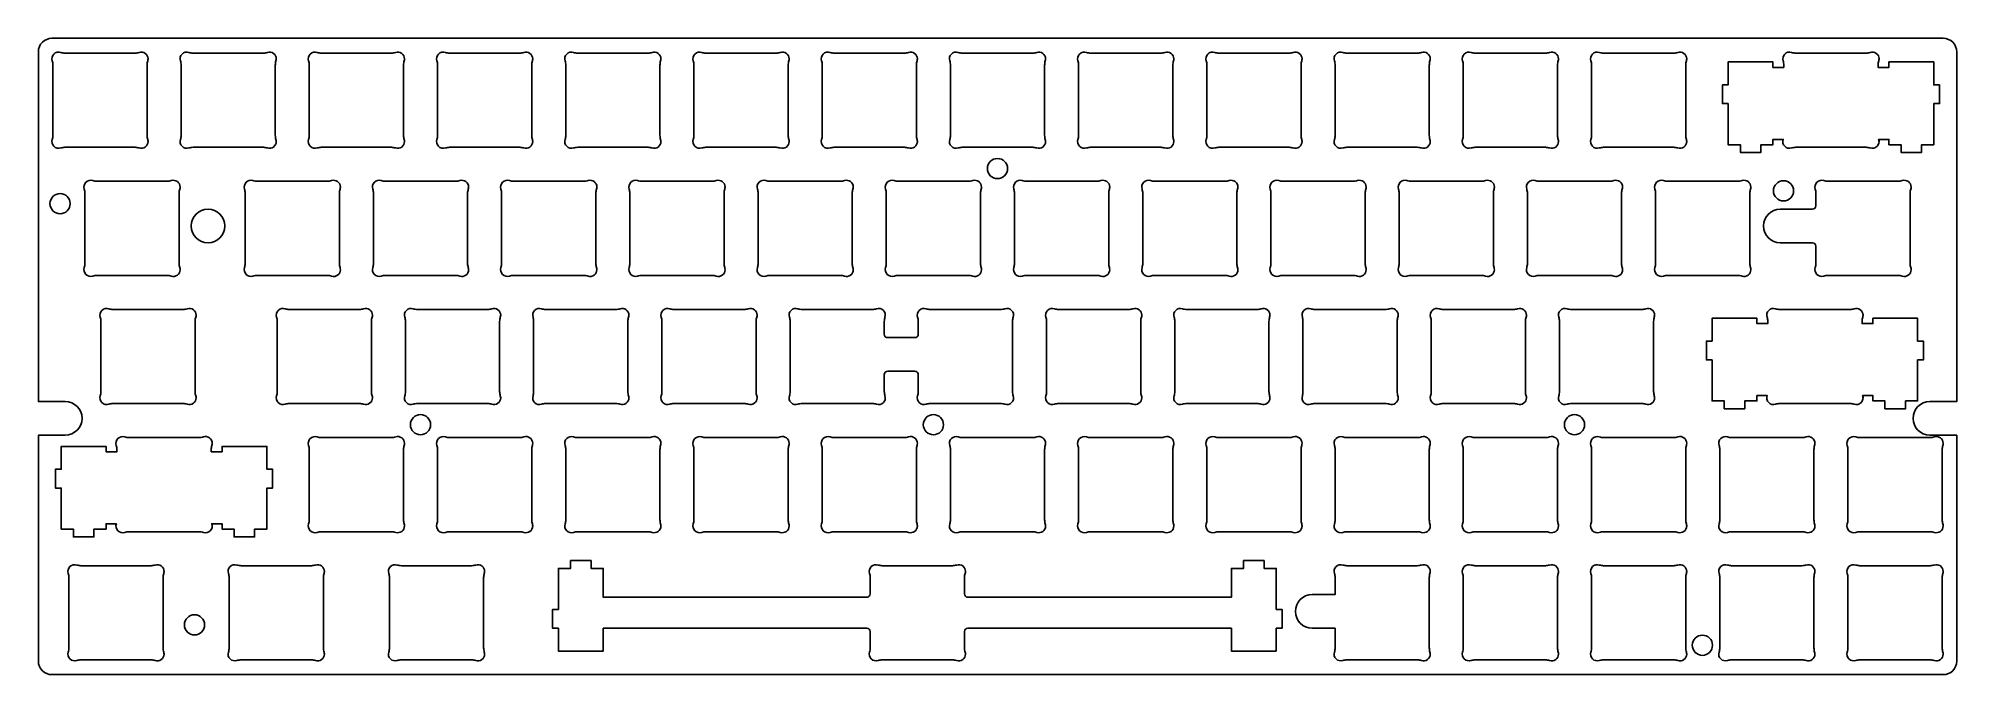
# Model space of a CAD drawing. Header units: millimetres. Extents: x 100 to 385, y 105 to 200.
import ezdxf

# ---------------------------------------------------------------- set-up
doc = ezdxf.new("R2010")
doc.units = ezdxf.units.MM
doc.header["$MEASUREMENT"] = 0
doc.layers.get('0').update_dxf_attribs({"linetype": 'CONTINUOUS'})
doc.layers.add('Screw', color=241, linetype='CONTINUOUS')

msp = doc.modelspace()

# ---------------------------------------------------------------- linework, layer by layer
at = {"linetype": 'Continuous'}
msp.add_lwpolyline([(101.63, 146.09), (104.36, 146.09, -1), (104.36, 141.09), (101.63, 141.09), (100.38, 141.09), (100.38, 107.49, 0.414214), (102.38, 105.49), (383.38, 105.49, 0.414214), (385.38, 107.49), (385.38, 141.09), (384.13, 141.09), (381.4, 141.09, -1), (381.4, 146.09), (384.13, 146.09), (385.38, 146.09), (385.38, 198.09, 0.414214), (383.38, 200.09), (102.38, 200.09, 0.414214), (100.38, 198.09), (100.38, 146.09), (101.83, 146.09)], format="xyb", dxfattribs=at)
for points in [[(116.62, 185.05, -0.078585), (116.67, 184.74, -0.509379), (115.36, 183.79, 0.078585), (114.75, 183.89), (104.3, 183.89, 0.078585), (103.69, 183.79, -0.612481), (102.43, 185.05, 0.078585), (102.53, 185.67), (102.53, 196.11, 0.078585), (102.43, 196.73, -0.612481), (103.69, 197.99, 0.078585), (104.3, 197.89), (114.75, 197.89, 0.078585), (115.36, 197.99, -0.509379), (116.67, 197.03, -0.078585), (116.62, 196.73, 0.078585), (116.53, 196.11), (116.53, 185.67, 0.078585)], [(135.67, 185.05, -0.078585), (135.72, 184.74, -0.509379), (134.41, 183.79, 0.078585), (133.8, 183.89), (123.35, 183.89, 0.078585), (122.74, 183.79, -0.612481), (121.48, 185.05, 0.078585), (121.58, 185.67), (121.58, 196.11, 0.078585), (121.48, 196.73, -0.612481), (122.74, 197.99, 0.078585), (123.35, 197.89), (133.8, 197.89, 0.078585), (134.41, 197.99, -0.509379), (135.72, 197.03, -0.078585), (135.67, 196.73, 0.078585), (135.58, 196.11), (135.58, 185.67, 0.078585)], [(154.72, 185.05, -0.078585), (154.77, 184.74, -0.509379), (153.46, 183.79, 0.078585), (152.85, 183.89), (142.4, 183.89, 0.078585), (141.79, 183.79, -0.612481), (140.53, 185.05, 0.078585), (140.63, 185.67), (140.63, 196.11, 0.078585), (140.53, 196.73, -0.612481), (141.79, 197.99, 0.078585), (142.4, 197.89), (152.85, 197.89, 0.078585), (153.46, 197.99, -0.509379), (154.77, 197.03, -0.078585), (154.72, 196.73, 0.078585), (154.63, 196.11), (154.63, 185.67, 0.078585)], [(173.77, 185.05, -0.078585), (173.82, 184.74, -0.509379), (172.51, 183.79, 0.078585), (171.9, 183.89), (161.45, 183.89, 0.078585), (160.84, 183.79, -0.612481), (159.58, 185.05, 0.078585), (159.68, 185.67), (159.68, 196.11, 0.078585), (159.58, 196.73, -0.612481), (160.84, 197.99, 0.078585), (161.45, 197.89), (171.9, 197.89, 0.078585), (172.51, 197.99, -0.509379), (173.82, 197.03, -0.078585), (173.77, 196.73, 0.078585), (173.68, 196.11), (173.68, 185.67, 0.078585)], [(192.82, 185.05, -0.078585), (192.87, 184.74, -0.509379), (191.56, 183.79, 0.078585), (190.95, 183.89), (180.5, 183.89, 0.078585), (179.89, 183.79, -0.612481), (178.63, 185.05, 0.078585), (178.73, 185.67), (178.73, 196.11, 0.078585), (178.63, 196.73, -0.612481), (179.89, 197.99, 0.078585), (180.5, 197.89), (190.95, 197.89, 0.078585), (191.56, 197.99, -0.509379), (192.87, 197.03, -0.078585), (192.82, 196.73, 0.078585), (192.73, 196.11), (192.73, 185.67, 0.078585)], [(211.87, 185.05, -0.078585), (211.92, 184.74, -0.509379), (210.61, 183.79, 0.078585), (210, 183.89), (199.55, 183.89, 0.078585), (198.94, 183.79, -0.612481), (197.68, 185.05, 0.078585), (197.78, 185.67), (197.78, 196.11, 0.078585), (197.68, 196.73, -0.612481), (198.94, 197.99, 0.078585), (199.55, 197.89), (210, 197.89, 0.078585), (210.61, 197.99, -0.509379), (211.92, 197.03, -0.078585), (211.87, 196.73, 0.078585), (211.78, 196.11), (211.78, 185.67, 0.078585)], [(230.92, 185.05, -0.078585), (230.97, 184.74, -0.509379), (229.66, 183.79, 0.078585), (229.05, 183.89), (218.6, 183.89, 0.078585), (217.99, 183.79, -0.612481), (216.73, 185.05, 0.078585), (216.83, 185.67), (216.83, 196.11, 0.078585), (216.73, 196.73, -0.612481), (217.99, 197.99, 0.078585), (218.6, 197.89), (229.05, 197.89, 0.078585), (229.66, 197.99, -0.509379), (230.97, 197.03, -0.078585), (230.92, 196.73, 0.078585), (230.83, 196.11), (230.83, 185.67, 0.078585)], [(249.97, 185.05, -0.078585), (250.02, 184.74, -0.509379), (248.71, 183.79, 0.078585), (248.1, 183.89), (237.65, 183.89, 0.078585), (237.04, 183.79, -0.612481), (235.78, 185.05, 0.078585), (235.88, 185.67), (235.88, 196.11, 0.078585), (235.78, 196.73, -0.612481), (237.04, 197.99, 0.078585), (237.65, 197.89), (248.1, 197.89, 0.078585), (248.71, 197.99, -0.509379), (250.02, 197.03, -0.078585), (249.97, 196.73, 0.078585), (249.88, 196.11), (249.88, 185.67, 0.078585)], [(269.02, 185.05, -0.078585), (269.07, 184.74, -0.509379), (267.76, 183.79, 0.078585), (267.15, 183.89), (256.7, 183.89, 0.078585), (256.09, 183.79, -0.612481), (254.83, 185.05, 0.078585), (254.93, 185.67), (254.93, 196.11, 0.078585), (254.83, 196.73, -0.612481), (256.09, 197.99, 0.078585), (256.7, 197.89), (267.15, 197.89, 0.078585), (267.76, 197.99, -0.509379), (269.07, 197.03, -0.078585), (269.02, 196.73, 0.078585), (268.93, 196.11), (268.93, 185.67, 0.078585)], [(288.07, 185.05, -0.078585), (288.12, 184.74, -0.509379), (286.81, 183.79, 0.078585), (286.2, 183.89), (275.75, 183.89, 0.078585), (275.14, 183.79, -0.612481), (273.88, 185.05, 0.078585), (273.98, 185.67), (273.98, 196.11, 0.078585), (273.88, 196.73, -0.612481), (275.14, 197.99, 0.078585), (275.75, 197.89), (286.2, 197.89, 0.078585), (286.81, 197.99, -0.509379), (288.12, 197.03, -0.078585), (288.07, 196.73, 0.078585), (287.98, 196.11), (287.98, 185.67, 0.078585)], [(307.12, 185.05, -0.078585), (307.17, 184.74, -0.509379), (305.86, 183.79, 0.078585), (305.25, 183.89), (294.8, 183.89, 0.078585), (294.19, 183.79, -0.612481), (292.93, 185.05, 0.078585), (293.03, 185.67), (293.03, 196.11, 0.078585), (292.93, 196.73, -0.612481), (294.19, 197.99, 0.078585), (294.8, 197.89), (305.25, 197.89, 0.078585), (305.86, 197.99, -0.509379), (307.17, 197.03, -0.078585), (307.12, 196.73, 0.078585), (307.03, 196.11), (307.03, 185.67, 0.078585)], [(326.17, 185.05, -0.078585), (326.22, 184.74, -0.509379), (324.91, 183.79, 0.078585), (324.3, 183.89), (313.85, 183.89, 0.078585), (313.24, 183.79, -0.612481), (311.98, 185.05, 0.078585), (312.08, 185.67), (312.08, 196.11, 0.078585), (311.98, 196.73, -0.612481), (313.24, 197.99, 0.078585), (313.85, 197.89), (324.3, 197.89, 0.078585), (324.91, 197.99, -0.509379), (326.22, 197.03, -0.078585), (326.17, 196.73, 0.078585), (326.08, 196.11), (326.08, 185.67, 0.078585)], [(345.22, 185.05, -0.078585), (345.27, 184.74, -0.509379), (343.96, 183.79, 0.078585), (343.35, 183.89), (332.9, 183.89, 0.078585), (332.29, 183.79, -0.612481), (331.03, 185.05, 0.078585), (331.13, 185.67), (331.13, 196.11, 0.078585), (331.03, 196.73, -0.612481), (332.29, 197.99, 0.078585), (332.9, 197.89), (343.35, 197.89, 0.078585), (343.96, 197.99, -0.509379), (345.27, 197.03, -0.078585), (345.22, 196.73, 0.078585), (345.13, 196.11), (345.13, 185.67, 0.078585)], [(121.39, 166, -0.078585), (121.43, 165.69, -0.509379), (120.13, 164.74, 0.078585), (119.51, 164.84), (109.07, 164.84, 0.078585), (108.45, 164.74, -0.612481), (107.19, 166, 0.078585), (107.29, 166.62), (107.29, 177.06, 0.078585), (107.19, 177.68, -0.612481), (108.45, 178.94, 0.078585), (109.07, 178.84), (119.51, 178.84, 0.078585), (120.13, 178.94, -0.509379), (121.43, 177.98, -0.078585), (121.39, 177.68, 0.078585), (121.29, 177.06), (121.29, 166.62, 0.078585)], [(145.2, 166, -0.078585), (145.25, 165.69, -0.509379), (143.94, 164.74, 0.078585), (143.32, 164.84), (132.88, 164.84, 0.078585), (132.26, 164.74, -0.612481), (131, 166, 0.078585), (131.1, 166.62), (131.1, 177.06, 0.078585), (131, 177.68, -0.612481), (132.26, 178.94, 0.078585), (132.88, 178.84), (143.32, 178.84, 0.078585), (143.94, 178.94, -0.509379), (145.25, 177.98, -0.078585), (145.2, 177.68, 0.078585), (145.1, 177.06), (145.1, 166.62, 0.078585)], [(164.25, 166, -0.078585), (164.3, 165.69, -0.509379), (162.99, 164.74, 0.078585), (162.37, 164.84), (151.93, 164.84, 0.078585), (151.31, 164.74, -0.612481), (150.05, 166, 0.078585), (150.15, 166.62), (150.15, 177.06, 0.078585), (150.05, 177.68, -0.612481), (151.31, 178.94, 0.078585), (151.93, 178.84), (162.37, 178.84, 0.078585), (162.99, 178.94, -0.509379), (164.3, 177.98, -0.078585), (164.25, 177.68, 0.078585), (164.15, 177.06), (164.15, 166.62, 0.078585)], [(183.3, 166, -0.078585), (183.35, 165.69, -0.509379), (182.04, 164.74, 0.078585), (181.42, 164.84), (170.98, 164.84, 0.078585), (170.36, 164.74, -0.612481), (169.1, 166, 0.078585), (169.2, 166.62), (169.2, 177.06, 0.078585), (169.1, 177.68, -0.612481), (170.36, 178.94, 0.078585), (170.98, 178.84), (181.42, 178.84, 0.078585), (182.04, 178.94, -0.509379), (183.35, 177.98, -0.078585), (183.3, 177.68, 0.078585), (183.2, 177.06), (183.2, 166.62, 0.078585)], [(202.35, 166, -0.078585), (202.4, 165.69, -0.509379), (201.09, 164.74, 0.078585), (200.47, 164.84), (190.03, 164.84, 0.078585), (189.41, 164.74, -0.612481), (188.15, 166, 0.078585), (188.25, 166.62), (188.25, 177.06, 0.078585), (188.15, 177.68, -0.612481), (189.41, 178.94, 0.078585), (190.03, 178.84), (200.47, 178.84, 0.078585), (201.09, 178.94, -0.509379), (202.4, 177.98, -0.078585), (202.35, 177.68, 0.078585), (202.25, 177.06), (202.25, 166.62, 0.078585)], [(221.4, 166, -0.078585), (221.45, 165.69, -0.509379), (220.14, 164.74, 0.078585), (219.52, 164.84), (209.08, 164.84, 0.078585), (208.46, 164.74, -0.612481), (207.2, 166, 0.078585), (207.3, 166.62), (207.3, 177.06, 0.078585), (207.2, 177.68, -0.612481), (208.46, 178.94, 0.078585), (209.08, 178.84), (219.52, 178.84, 0.078585), (220.14, 178.94, -0.509379), (221.45, 177.98, -0.078585), (221.4, 177.68, 0.078585), (221.3, 177.06), (221.3, 166.62, 0.078585)], [(240.45, 166, -0.078585), (240.5, 165.69, -0.509379), (239.19, 164.74, 0.078585), (238.57, 164.84), (228.13, 164.84, 0.078585), (227.51, 164.74, -0.612481), (226.25, 166, 0.078585), (226.35, 166.62), (226.35, 177.06, 0.078585), (226.25, 177.68, -0.612481), (227.51, 178.94, 0.078585), (228.13, 178.84), (238.57, 178.84, 0.078585), (239.19, 178.94, -0.509379), (240.5, 177.98, -0.078585), (240.45, 177.68, 0.078585), (240.35, 177.06), (240.35, 166.62, 0.078585)], [(259.5, 166, -0.078585), (259.55, 165.69, -0.509379), (258.24, 164.74, 0.078585), (257.62, 164.84), (247.18, 164.84, 0.078585), (246.56, 164.74, -0.612481), (245.3, 166, 0.078585), (245.4, 166.62), (245.4, 177.06, 0.078585), (245.3, 177.68, -0.612481), (246.56, 178.94, 0.078585), (247.18, 178.84), (257.62, 178.84, 0.078585), (258.24, 178.94, -0.509379), (259.55, 177.98, -0.078585), (259.5, 177.68, 0.078585), (259.4, 177.06), (259.4, 166.62, 0.078585)], [(278.55, 166, -0.078585), (278.6, 165.69, -0.509379), (277.29, 164.74, 0.078585), (276.67, 164.84), (266.23, 164.84, 0.078585), (265.61, 164.74, -0.612481), (264.35, 166, 0.078585), (264.45, 166.62), (264.45, 177.06, 0.078585), (264.35, 177.68, -0.612481), (265.61, 178.94, 0.078585), (266.23, 178.84), (276.67, 178.84, 0.078585), (277.29, 178.94, -0.509379), (278.6, 177.98, -0.078585), (278.55, 177.68, 0.078585), (278.45, 177.06), (278.45, 166.62, 0.078585)], [(297.6, 166, -0.078585), (297.65, 165.69, -0.509379), (296.34, 164.74, 0.078585), (295.72, 164.84), (285.28, 164.84, 0.078585), (284.66, 164.74, -0.612481), (283.4, 166, 0.078585), (283.5, 166.62), (283.5, 177.06, 0.078585), (283.4, 177.68, -0.612481), (284.66, 178.94, 0.078585), (285.28, 178.84), (295.72, 178.84, 0.078585), (296.34, 178.94, -0.509379), (297.65, 177.98, -0.078585), (297.6, 177.68, 0.078585), (297.5, 177.06), (297.5, 166.62, 0.078585)], [(316.65, 166, -0.078585), (316.7, 165.69, -0.509379), (315.39, 164.74, 0.078585), (314.77, 164.84), (304.33, 164.84, 0.078585), (303.71, 164.74, -0.612481), (302.45, 166, 0.078585), (302.55, 166.62), (302.55, 177.06, 0.078585), (302.45, 177.68, -0.612481), (303.71, 178.94, 0.078585), (304.33, 178.84), (314.77, 178.84, 0.078585), (315.39, 178.94, -0.509379), (316.7, 177.98, -0.078585), (316.65, 177.68, 0.078585), (316.55, 177.06), (316.55, 166.62, 0.078585)], [(335.7, 166, -0.078585), (335.75, 165.69, -0.509379), (334.44, 164.74, 0.078585), (333.82, 164.84), (323.38, 164.84, 0.078585), (322.76, 164.74, -0.612481), (321.5, 166, 0.078585), (321.6, 166.62), (321.6, 177.06, 0.078585), (321.5, 177.68, -0.612481), (322.76, 178.94, 0.078585), (323.38, 178.84), (333.82, 178.84, 0.078585), (334.44, 178.94, -0.509379), (335.75, 177.98, -0.078585), (335.7, 177.68, 0.078585), (335.6, 177.06), (335.6, 166.62, 0.078585)], [(354.75, 166, -0.078585), (354.8, 165.69, -0.509379), (353.49, 164.74, 0.078585), (352.87, 164.84), (342.43, 164.84, 0.078585), (341.81, 164.74, -0.612481), (340.55, 166, 0.078585), (340.65, 166.62), (340.65, 177.06, 0.078585), (340.55, 177.68, -0.612481), (341.81, 178.94, 0.078585), (342.43, 178.84), (352.87, 178.84, 0.078585), (353.49, 178.94, -0.509379), (354.8, 177.98, -0.078585), (354.75, 177.68, 0.078585), (354.65, 177.06), (354.65, 166.62, 0.078585)], [(366.24, 164.84, 0.078585), (365.62, 164.74, -0.612481), (364.37, 166, 0.078585), (364.46, 166.62), (364.46, 169.19, 0.414214), (363.96, 169.69), (360.43, 169.69), (359.18, 169.69, -1), (359.18, 174.69), (363.96, 174.69, 0.414214), (364.46, 175.19), (364.46, 177.06, 0.078585), (364.37, 177.68, -0.612481), (365.62, 178.94, 0.078585), (366.24, 178.84), (376.68, 178.84, 0.078585), (377.3, 178.94, -0.509379), (378.61, 177.98, -0.078585), (378.56, 177.68, 0.078585), (378.46, 177.06), (378.46, 166.62, 0.078585), (378.56, 166, -0.078585), (378.61, 165.69, -0.509379), (377.3, 164.74, 0.078585), (376.68, 164.84)], [(123.77, 146.95, -0.078585), (123.82, 146.64, -0.509379), (122.51, 145.69, 0.078585), (121.89, 145.79), (111.45, 145.79, 0.078585), (110.83, 145.69, -0.612481), (109.57, 146.95, 0.078585), (109.67, 147.57), (109.67, 158.01, 0.078585), (109.57, 158.63, -0.612481), (110.83, 159.89, 0.078585), (111.45, 159.79), (121.89, 159.79, 0.078585), (122.51, 159.89, -0.509379), (123.82, 158.93, -0.078585), (123.77, 158.63, 0.078585), (123.67, 158.01), (123.67, 147.57, 0.078585)], [(149.96, 146.95, -0.078585), (150.01, 146.64, -0.509379), (148.7, 145.69, 0.078585), (148.08, 145.79), (137.64, 145.79, 0.078585), (137.02, 145.69, -0.612481), (135.77, 146.95, 0.078585), (135.86, 147.57), (135.86, 158.01, 0.078585), (135.77, 158.63, -0.612481), (137.02, 159.89, 0.078585), (137.64, 159.79), (148.08, 159.79, 0.078585), (148.7, 159.89, -0.509379), (150.01, 158.93, -0.078585), (149.96, 158.63, 0.078585), (149.86, 158.01), (149.86, 147.57, 0.078585)], [(169.01, 146.95, -0.078585), (169.06, 146.64, -0.509379), (167.75, 145.69, 0.078585), (167.13, 145.79), (156.69, 145.79, 0.078585), (156.07, 145.69, -0.612481), (154.82, 146.95, 0.078585), (154.91, 147.57), (154.91, 158.01, 0.078585), (154.82, 158.63, -0.612481), (156.07, 159.89, 0.078585), (156.69, 159.79), (167.13, 159.79, 0.078585), (167.75, 159.89, -0.509379), (169.06, 158.93, -0.078585), (169.01, 158.63, 0.078585), (168.91, 158.01), (168.91, 147.57, 0.078585)], [(188.06, 146.95, -0.078585), (188.11, 146.64, -0.509379), (186.8, 145.69, 0.078585), (186.18, 145.79), (175.74, 145.79, 0.078585), (175.12, 145.69, -0.612481), (173.87, 146.95, 0.078585), (173.96, 147.57), (173.96, 158.01, 0.078585), (173.87, 158.63, -0.612481), (175.12, 159.89, 0.078585), (175.74, 159.79), (186.18, 159.79, 0.078585), (186.8, 159.89, -0.509379), (188.11, 158.93, -0.078585), (188.06, 158.63, 0.078585), (187.96, 158.01), (187.96, 147.57, 0.078585)], [(207.11, 146.95, -0.078585), (207.16, 146.64, -0.509379), (205.85, 145.69, 0.078585), (205.23, 145.79), (194.79, 145.79, 0.078585), (194.17, 145.69, -0.612481), (192.92, 146.95, 0.078585), (193.01, 147.57), (193.01, 158.01, 0.078585), (192.92, 158.63, -0.612481), (194.17, 159.89, 0.078585), (194.79, 159.79), (205.23, 159.79, 0.078585), (205.85, 159.89, -0.509379), (207.16, 158.93, -0.078585), (207.11, 158.63, 0.078585), (207.01, 158.01), (207.01, 147.57, 0.078585)], [(213.84, 145.79, 0.078597), (213.22, 145.69, -0.612516), (211.96, 146.95, 0.078597), (212.06, 147.57), (212.06, 158.01, 0.095705), (211.96, 158.63, -0.612516), (213.22, 159.89, 0.078597), (213.84, 159.79), (224.28, 159.79, 0.078597), (224.9, 159.89, -0.612516), (226.16, 158.63, 0.078597), (226.06, 158.01), (226.06, 156.09, 0.414214), (226.56, 155.59), (230.61, 155.59, 0.414214), (231.11, 156.09), (231.11, 158.01, 0.095705), (231.01, 158.63, -0.612516), (232.27, 159.89, 0.078597), (232.89, 159.79), (243.33, 159.79, 0.078597), (243.95, 159.89, -0.612516), (245.21, 158.63, 0.078597), (245.11, 158.01), (245.11, 147.57, 0.078597), (245.21, 146.95, -0.612516), (243.95, 145.69, 0.078597), (243.33, 145.79), (232.89, 145.79, 0.078597), (232.27, 145.69, -0.612516), (231.01, 146.95, 0.078597), (231.11, 147.57), (231.11, 150.09, 0.414214), (230.61, 150.59), (226.56, 150.59, 0.414214), (226.06, 150.09), (226.06, 147.57, 0.078597), (226.16, 146.95, -0.612516), (224.9, 145.69, 0.078597), (224.28, 145.79)], [(264.26, 146.95, -0.078585), (264.31, 146.64, -0.509379), (263, 145.69, 0.078585), (262.38, 145.79), (251.94, 145.79, 0.078585), (251.32, 145.69, -0.612481), (250.07, 146.95, 0.078585), (250.16, 147.57), (250.16, 158.01, 0.078585), (250.07, 158.63, -0.612481), (251.32, 159.89, 0.078585), (251.94, 159.79), (262.38, 159.79, 0.078585), (263, 159.89, -0.509379), (264.31, 158.93, -0.078585), (264.26, 158.63, 0.078585), (264.16, 158.01), (264.16, 147.57, 0.078585)], [(283.31, 146.95, -0.078585), (283.36, 146.64, -0.509379), (282.05, 145.69, 0.078585), (281.43, 145.79), (270.99, 145.79, 0.078585), (270.37, 145.69, -0.612481), (269.12, 146.95, 0.078585), (269.21, 147.57), (269.21, 158.01, 0.078585), (269.12, 158.63, -0.612481), (270.37, 159.89, 0.078585), (270.99, 159.79), (281.43, 159.79, 0.078585), (282.05, 159.89, -0.509379), (283.36, 158.93, -0.078585), (283.31, 158.63, 0.078585), (283.21, 158.01), (283.21, 147.57, 0.078585)], [(302.36, 146.95, -0.078585), (302.41, 146.64, -0.509379), (301.1, 145.69, 0.078585), (300.48, 145.79), (290.04, 145.79, 0.078585), (289.42, 145.69, -0.612481), (288.17, 146.95, 0.078585), (288.26, 147.57), (288.26, 158.01, 0.078585), (288.17, 158.63, -0.612481), (289.42, 159.89, 0.078585), (290.04, 159.79), (300.48, 159.79, 0.078585), (301.1, 159.89, -0.509379), (302.41, 158.93, -0.078585), (302.36, 158.63, 0.078585), (302.26, 158.01), (302.26, 147.57, 0.078585)], [(321.41, 146.95, -0.078585), (321.46, 146.64, -0.509379), (320.15, 145.69, 0.078585), (319.53, 145.79), (309.09, 145.79, 0.078585), (308.47, 145.69, -0.612481), (307.22, 146.95, 0.078585), (307.31, 147.57), (307.31, 158.01, 0.078585), (307.22, 158.63, -0.612481), (308.47, 159.89, 0.078585), (309.09, 159.79), (319.53, 159.79, 0.078585), (320.15, 159.89, -0.509379), (321.46, 158.93, -0.078585), (321.41, 158.63, 0.078585), (321.31, 158.01), (321.31, 147.57, 0.078585)], [(340.46, 146.95, -0.078585), (340.51, 146.64, -0.509379), (339.2, 145.69, 0.078585), (338.58, 145.79), (328.14, 145.79, 0.078585), (327.52, 145.69, -0.612481), (326.27, 146.95, 0.078585), (326.36, 147.57), (326.36, 158.01, 0.078585), (326.27, 158.63, -0.612481), (327.52, 159.89, 0.078585), (328.14, 159.79), (338.58, 159.79, 0.078585), (339.2, 159.89, -0.509379), (340.51, 158.93, -0.078585), (340.46, 158.63, 0.078585), (340.36, 158.01), (340.36, 147.57, 0.078585)], [(154.72, 127.9, -0.078585), (154.77, 127.59, -0.509379), (153.46, 126.64, 0.078585), (152.85, 126.74), (142.4, 126.74, 0.078585), (141.79, 126.64, -0.612481), (140.53, 127.9, 0.078585), (140.63, 128.52), (140.63, 138.96, 0.078585), (140.53, 139.58, -0.612481), (141.79, 140.84, 0.078585), (142.4, 140.74), (152.85, 140.74, 0.078585), (153.46, 140.84, -0.509379), (154.77, 139.88, -0.078585), (154.72, 139.58, 0.078585), (154.63, 138.96), (154.63, 128.52, 0.078585)], [(173.77, 127.9, -0.078585), (173.82, 127.59, -0.509379), (172.51, 126.64, 0.078585), (171.9, 126.74), (161.45, 126.74, 0.078585), (160.84, 126.64, -0.612481), (159.58, 127.9, 0.078585), (159.68, 128.52), (159.68, 138.96, 0.078585), (159.58, 139.58, -0.612481), (160.84, 140.84, 0.078585), (161.45, 140.74), (171.9, 140.74, 0.078585), (172.51, 140.84, -0.509379), (173.82, 139.88, -0.078585), (173.77, 139.58, 0.078585), (173.68, 138.96), (173.68, 128.52, 0.078585)], [(192.82, 127.9, -0.078585), (192.87, 127.59, -0.509379), (191.56, 126.64, 0.078585), (190.95, 126.74), (180.5, 126.74, 0.078585), (179.89, 126.64, -0.612481), (178.63, 127.9, 0.078585), (178.73, 128.52), (178.73, 138.96, 0.078585), (178.63, 139.58, -0.612481), (179.89, 140.84, 0.078585), (180.5, 140.74), (190.95, 140.74, 0.078585), (191.56, 140.84, -0.509379), (192.87, 139.88, -0.078585), (192.82, 139.58, 0.078585), (192.73, 138.96), (192.73, 128.52, 0.078585)], [(211.87, 127.9, -0.078585), (211.92, 127.59, -0.509379), (210.61, 126.64, 0.078585), (210, 126.74), (199.55, 126.74, 0.078585), (198.94, 126.64, -0.612481), (197.68, 127.9, 0.078585), (197.78, 128.52), (197.78, 138.96, 0.078585), (197.68, 139.58, -0.612481), (198.94, 140.84, 0.078585), (199.55, 140.74), (210, 140.74, 0.078585), (210.61, 140.84, -0.509379), (211.92, 139.88, -0.078585), (211.87, 139.58, 0.078585), (211.78, 138.96), (211.78, 128.52, 0.078585)], [(230.92, 127.9, -0.078585), (230.97, 127.59, -0.509379), (229.66, 126.64, 0.078585), (229.05, 126.74), (218.6, 126.74, 0.078585), (217.99, 126.64, -0.612481), (216.73, 127.9, 0.078585), (216.83, 128.52), (216.83, 138.96, 0.078585), (216.73, 139.58, -0.612481), (217.99, 140.84, 0.078585), (218.6, 140.74), (229.05, 140.74, 0.078585), (229.66, 140.84, -0.509379), (230.97, 139.88, -0.078585), (230.92, 139.58, 0.078585), (230.83, 138.96), (230.83, 128.52, 0.078585)], [(249.97, 127.9, -0.078585), (250.02, 127.59, -0.509379), (248.71, 126.64, 0.078585), (248.1, 126.74), (237.65, 126.74, 0.078585), (237.04, 126.64, -0.612481), (235.78, 127.9, 0.078585), (235.88, 128.52), (235.88, 138.96, 0.078585), (235.78, 139.58, -0.612481), (237.04, 140.84, 0.078585), (237.65, 140.74), (248.1, 140.74, 0.078585), (248.71, 140.84, -0.509379), (250.02, 139.88, -0.078585), (249.97, 139.58, 0.078585), (249.88, 138.96), (249.88, 128.52, 0.078585)], [(269.02, 127.9, -0.078585), (269.07, 127.59, -0.509379), (267.76, 126.64, 0.078585), (267.15, 126.74), (256.7, 126.74, 0.078585), (256.09, 126.64, -0.612481), (254.83, 127.9, 0.078585), (254.93, 128.52), (254.93, 138.96, 0.078585), (254.83, 139.58, -0.612481), (256.09, 140.84, 0.078585), (256.7, 140.74), (267.15, 140.74, 0.078585), (267.76, 140.84, -0.509379), (269.07, 139.88, -0.078585), (269.02, 139.58, 0.078585), (268.93, 138.96), (268.93, 128.52, 0.078585)], [(288.07, 127.9, -0.078585), (288.12, 127.59, -0.509379), (286.81, 126.64, 0.078585), (286.2, 126.74), (275.75, 126.74, 0.078585), (275.14, 126.64, -0.612481), (273.88, 127.9, 0.078585), (273.98, 128.52), (273.98, 138.96, 0.078585), (273.88, 139.58, -0.612481), (275.14, 140.84, 0.078585), (275.75, 140.74), (286.2, 140.74, 0.078585), (286.81, 140.84, -0.509379), (288.12, 139.88, -0.078585), (288.07, 139.58, 0.078585), (287.98, 138.96), (287.98, 128.52, 0.078585)], [(307.12, 127.9, -0.078585), (307.17, 127.59, -0.509379), (305.86, 126.64, 0.078585), (305.25, 126.74), (294.8, 126.74, 0.078585), (294.19, 126.64, -0.612481), (292.93, 127.9, 0.078585), (293.03, 128.52), (293.03, 138.96, 0.078585), (292.93, 139.58, -0.612481), (294.19, 140.84, 0.078585), (294.8, 140.74), (305.25, 140.74, 0.078585), (305.86, 140.84, -0.509379), (307.17, 139.88, -0.078585), (307.12, 139.58, 0.078585), (307.03, 138.96), (307.03, 128.52, 0.078585)], [(326.17, 127.9, -0.078585), (326.22, 127.59, -0.509379), (324.91, 126.64, 0.078585), (324.3, 126.74), (313.85, 126.74, 0.078585), (313.24, 126.64, -0.612481), (311.98, 127.9, 0.078585), (312.08, 128.52), (312.08, 138.96, 0.078585), (311.98, 139.58, -0.612481), (313.24, 140.84, 0.078585), (313.85, 140.74), (324.3, 140.74, 0.078585), (324.91, 140.84, -0.509379), (326.22, 139.88, -0.078585), (326.17, 139.58, 0.078585), (326.08, 138.96), (326.08, 128.52, 0.078585)], [(345.22, 127.9, -0.078585), (345.27, 127.59, -0.509379), (343.96, 126.64, 0.078585), (343.35, 126.74), (332.9, 126.74, 0.078585), (332.29, 126.64, -0.612481), (331.03, 127.9, 0.078585), (331.13, 128.52), (331.13, 138.96, 0.078585), (331.03, 139.58, -0.612481), (332.29, 140.84, 0.078585), (332.9, 140.74), (343.35, 140.74, 0.078585), (343.96, 140.84, -0.509379), (345.27, 139.88, -0.078585), (345.22, 139.58, 0.078585), (345.13, 138.96), (345.13, 128.52, 0.078585)], [(364.27, 127.9, -0.078585), (364.32, 127.59, -0.509379), (363.01, 126.64, 0.078585), (362.4, 126.74), (351.95, 126.74, 0.078585), (351.34, 126.64, -0.612481), (350.08, 127.9, 0.078585), (350.18, 128.52), (350.18, 138.96, 0.078585), (350.08, 139.58, -0.612481), (351.34, 140.84, 0.078585), (351.95, 140.74), (362.4, 140.74, 0.078585), (363.01, 140.84, -0.509379), (364.32, 139.88, -0.078585), (364.27, 139.58, 0.078585), (364.18, 138.96), (364.18, 128.52, 0.078585)], [(383.32, 127.9, -0.078585), (383.37, 127.59, -0.509379), (382.06, 126.64, 0.078585), (381.45, 126.74), (371, 126.74, 0.078585), (370.39, 126.64, -0.612481), (369.13, 127.9, 0.078585), (369.23, 128.52), (369.23, 138.96, 0.078585), (369.13, 139.58, -0.612481), (370.39, 140.84, 0.078585), (371, 140.74), (381.45, 140.74, 0.078585), (382.06, 140.84, -0.509379), (383.37, 139.88, -0.078585), (383.32, 139.58, 0.078585), (383.23, 138.96), (383.23, 128.52, 0.078585)], [(119, 108.85, -0.078585), (119.05, 108.54, -0.509379), (117.74, 107.59, 0.078585), (117.13, 107.69), (106.69, 107.69, 0.078585), (106.07, 107.59, -0.612481), (104.81, 108.85, 0.078585), (104.91, 109.47), (104.91, 119.91, 0.078585), (104.81, 120.53, -0.612481), (106.07, 121.79, 0.078585), (106.69, 121.69), (117.13, 121.69, 0.078585), (117.74, 121.79, -0.509379), (119.05, 120.83, -0.078585), (119, 120.53, 0.078585), (118.91, 119.91), (118.91, 109.47, 0.078585)], [(142.82, 108.85, -0.078585), (142.87, 108.54, -0.509379), (141.56, 107.59, 0.078585), (140.94, 107.69), (130.5, 107.69, 0.078585), (129.88, 107.59, -0.612481), (128.62, 108.85, 0.078585), (128.72, 109.47), (128.72, 119.91, 0.078585), (128.62, 120.53, -0.612481), (129.88, 121.79, 0.078585), (130.5, 121.69), (140.94, 121.69, 0.078585), (141.56, 121.79, -0.509379), (142.87, 120.83, -0.078585), (142.82, 120.53, 0.078585), (142.72, 119.91), (142.72, 109.47, 0.078585)], [(166.63, 108.85, -0.078585), (166.68, 108.54, -0.509379), (165.37, 107.59, 0.078585), (164.75, 107.69), (154.31, 107.69, 0.078585), (153.69, 107.59, -0.612481), (152.43, 108.85, 0.078585), (152.53, 109.47), (152.53, 119.91, 0.078585), (152.43, 120.53, -0.612481), (153.69, 121.79, 0.078585), (154.31, 121.69), (164.75, 121.69, 0.078585), (165.37, 121.79, -0.509379), (166.68, 120.83, -0.078585), (166.63, 120.53, 0.078585), (166.53, 119.91), (166.53, 109.47, 0.078585)], [(284.3, 109), (277.64, 109), (277.64, 112.39), (238.47, 112.39, 0.414214), (237.97, 111.89), (237.97, 109.47, 0.078585), (238.07, 108.85, -0.078585), (238.12, 108.54, -0.509379), (236.81, 107.59, 0.078585), (236.19, 107.69), (225.75, 107.69, 0.078585), (225.13, 107.59, -0.612481), (223.87, 108.85, 0.078585), (223.97, 109.47), (223.97, 111.89, 0.414214), (223.47, 112.39), (184.3, 112.39), (184.3, 109), (177.64, 109), (177.64, 112.4), (176.78, 112.4), (176.78, 115.2), (177.64, 115.2), (177.64, 121.29), (179.44, 121.29), (179.44, 122.46), (182.49, 122.46), (182.49, 121.29), (184.3, 121.29), (184.3, 116.99), (223.47, 116.99, 0.414214), (223.97, 117.49), (223.97, 119.91, 0.078585), (223.87, 120.53, -0.612481), (225.13, 121.79, 0.078585), (225.75, 121.69), (236.19, 121.69, 0.078585), (236.81, 121.79, -0.509379), (238.12, 120.83, -0.078585), (238.07, 120.53, 0.078585), (237.97, 119.91), (237.97, 117.49, 0.414214), (238.47, 116.99), (277.64, 116.99), (277.64, 121.29), (279.44, 121.29), (279.44, 122.46), (282.49, 122.46), (282.49, 121.29), (284.3, 121.29), (284.3, 115.2), (285.16, 115.2), (285.16, 112.4), (284.3, 112.4)], [(326.17, 108.85, -0.078585), (326.22, 108.54, -0.509379), (324.91, 107.59, 0.078585), (324.3, 107.69), (313.85, 107.69, 0.078585), (313.24, 107.59, -0.612481), (311.98, 108.85, 0.078585), (312.08, 109.47), (312.08, 119.91, 0.078585), (311.98, 120.53, -0.612481), (313.24, 121.79, 0.078585), (313.85, 121.69), (324.3, 121.69, 0.078585), (324.91, 121.79, -0.509379), (326.22, 120.83, -0.078585), (326.17, 120.53, 0.078585), (326.08, 119.91), (326.08, 109.47, 0.078585)], [(345.22, 108.85, -0.078585), (345.27, 108.54, -0.509379), (343.96, 107.59, 0.078585), (343.35, 107.69), (332.9, 107.69, 0.078585), (332.29, 107.59, -0.612481), (331.03, 108.85, 0.078585), (331.13, 109.47), (331.13, 119.91, 0.078585), (331.03, 120.53, -0.612481), (332.29, 121.79, 0.078585), (332.9, 121.69), (343.35, 121.69, 0.078585), (343.96, 121.79, -0.509379), (345.27, 120.83, -0.078585), (345.22, 120.53, 0.078585), (345.13, 119.91), (345.13, 109.47, 0.078585)], [(364.27, 108.85, -0.078585), (364.32, 108.54, -0.509379), (363.01, 107.59, 0.078585), (362.4, 107.69), (351.95, 107.69, 0.078585), (351.34, 107.59, -0.612481), (350.08, 108.85, 0.078585), (350.18, 109.47), (350.18, 119.91, 0.078585), (350.08, 120.53, -0.612481), (351.34, 121.79, 0.078585), (351.95, 121.69), (362.4, 121.69, 0.078585), (363.01, 121.79, -0.509379), (364.32, 120.83, -0.078585), (364.27, 120.53, 0.078585), (364.18, 119.91), (364.18, 109.47, 0.078585)], [(383.32, 108.85, -0.078585), (383.37, 108.54, -0.509379), (382.06, 107.59, 0.078585), (381.45, 107.69), (371, 107.69, 0.078585), (370.39, 107.59, -0.612481), (369.13, 108.85, 0.078585), (369.23, 109.47), (369.23, 119.91, 0.078585), (369.13, 120.53, -0.612481), (370.39, 121.79, 0.078585), (371, 121.69), (381.45, 121.69, 0.078585), (382.06, 121.79, -0.509379), (383.37, 120.83, -0.078585), (383.32, 120.53, 0.078585), (383.23, 119.91), (383.23, 109.47, 0.078585)]]:
    msp.add_lwpolyline(points, format="xyb", close=True)
for points in [[(377.11, 184.28), (375.31, 184.28), (375.31, 185.07), (373.79, 185.07, -0.620208), (372.54, 183.79, 0.078585), (371.92, 183.89), (361.48, 183.89, 0.078585), (360.86, 183.79, -0.620208), (359.61, 185.07), (358.09, 185.07), (358.09, 184.28), (356.29, 184.28), (356.29, 183.12), (353.24, 183.12), (353.24, 184.28), (351.43, 184.28), (351.43, 190.38), (350.57, 190.38), (350.57, 193.17), (351.43, 193.17), (351.43, 196.58), (358.09, 196.58), (358.09, 195.77), (359.7, 195.77), (359.7, 196.11, 0.078585), (359.6, 196.73, -0.612481), (360.86, 197.99, 0.078585), (361.48, 197.89), (371.92, 197.89, 0.078585), (372.54, 197.99, -0.509379), (373.85, 197.03, -0.078585), (373.8, 196.73, 0.078585), (373.7, 196.11), (373.7, 195.77), (375.31, 195.77), (375.31, 196.58), (381.97, 196.58), (381.97, 193.17), (382.83, 193.17), (382.83, 190.38), (381.97, 190.38), (381.97, 184.28), (380.16, 184.28), (380.16, 183.12), (377.11, 183.12), (377.11, 184.28), (375.33, 184.28)], [(374.73, 146.18), (372.93, 146.18), (372.93, 146.97), (371.41, 146.97, -0.620208), (370.16, 145.69, 0.078585), (369.54, 145.79), (359.1, 145.79, 0.078585), (358.48, 145.69, -0.620208), (357.23, 146.97), (355.71, 146.97), (355.71, 146.18), (353.9, 146.18), (353.9, 145.02), (350.86, 145.02), (350.86, 146.18), (349.05, 146.18), (349.05, 152.28), (348.19, 152.28), (348.19, 155.07), (349.05, 155.07), (349.05, 158.48), (355.71, 158.48), (355.71, 157.67), (357.32, 157.67), (357.32, 158.01, 0.078585), (357.22, 158.63, -0.612481), (358.48, 159.89, 0.078585), (359.1, 159.79), (369.54, 159.79, 0.078585), (370.16, 159.89, -0.509379), (371.47, 158.93, -0.078585), (371.42, 158.63, 0.078585), (371.32, 158.01), (371.32, 157.67), (372.93, 157.67), (372.93, 158.48), (379.58, 158.48), (379.58, 155.07), (380.45, 155.07), (380.45, 152.28), (379.58, 152.28), (379.58, 146.18), (377.78, 146.18), (377.78, 145.02), (374.73, 145.02), (374.73, 146.18), (372.95, 146.18)], [(129.46, 127.13), (127.66, 127.13), (127.66, 127.92), (126.14, 127.92, -0.620208), (124.89, 126.64, 0.078585), (124.27, 126.74), (113.83, 126.74, 0.078585), (113.21, 126.64, -0.620208), (111.96, 127.92), (110.44, 127.92), (110.44, 127.13), (108.64, 127.13), (108.64, 125.97), (105.59, 125.97), (105.59, 127.13), (103.78, 127.13), (103.78, 133.23), (102.92, 133.23), (102.92, 136.02), (103.78, 136.02), (103.78, 139.43), (110.44, 139.43), (110.44, 138.62), (112.05, 138.62), (112.05, 138.96, 0.078585), (111.95, 139.58, -0.612481), (113.21, 140.84, 0.078585), (113.83, 140.74), (124.27, 140.74, 0.078585), (124.89, 140.84, -0.509379), (126.2, 139.88, -0.078585), (126.15, 139.58, 0.078585), (126.05, 138.96), (126.05, 138.62), (127.66, 138.62), (127.66, 139.43), (134.32, 139.43), (134.32, 136.02), (135.18, 136.02), (135.18, 133.23), (134.32, 133.23), (134.32, 127.13), (132.51, 127.13), (132.51, 125.97), (129.46, 125.97), (129.46, 127.13), (127.68, 127.13)]]:
    msp.add_lwpolyline(points, format="xyb")
msp.add_lwpolyline([(293.03, 119.91, 0.078585), (292.93, 120.53, -0.612481), (294.19, 121.79, 0.078585), (294.8, 121.69), (305.25, 121.69, 0.078585), (305.86, 121.79, -0.509379), (307.17, 120.83, -0.078585), (307.12, 120.53, 0.078585), (307.03, 119.91), (307.03, 109.47, 0.078585), (307.12, 108.85, -0.078585), (307.17, 108.54, -0.509379), (305.86, 107.59, 0.078585), (305.25, 107.69), (294.8, 107.69, 0.078585), (294.19, 107.59, -0.612481), (292.93, 108.85, 0.078585), (293.03, 109.47), (293.03, 112.39), (290.88, 112.39), (289.63, 112.39, -1), (289.63, 117.39), (293.03, 117.39)], format="xyb", close=True, dxfattribs=at)
msp.add_circle((125.58, 172.19), 2.5, dxfattribs=at)
for centre in [(372.85, 184.74), (370.47, 146.64), (125.2, 127.59)]:
    msp.add_arc(centre, 1, 360, 17.9734)
at = {"layer": 'Screw', "linetype": 'Continuous'}
for centre in [(242.87, 180.73), (103.6, 175.51), (359.66, 177.42), (157.15, 142.65), (233.35, 142.65), (328.6, 142.65), (123.57, 112.89), (347.6, 109.86)]:
    msp.add_circle(centre, 1.5, dxfattribs=at)

doc.saveas('drawing.dxf')
